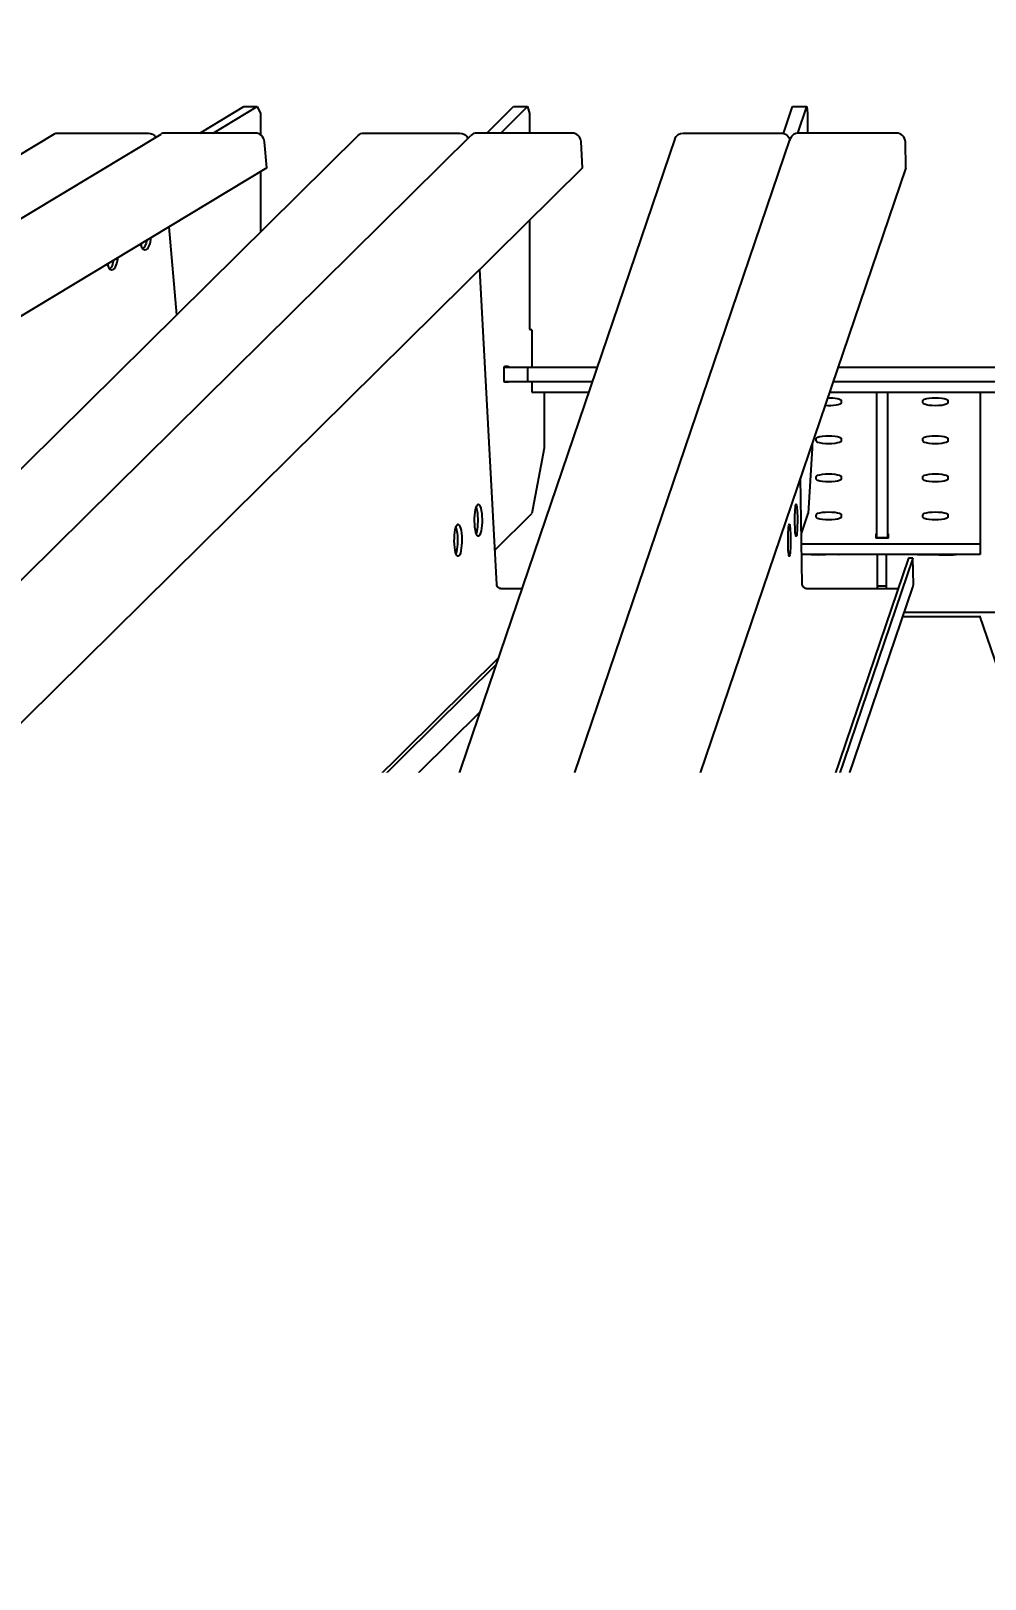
# Model space of a CAD drawing. Header units: millimetres. Extents: x -272986 to 200319, y -34579 to 49604.
# Drawn here: x -37837 to -37301, y 16553 to 17422 of the extents above; entities that cross this region are included whole.
import ezdxf
from ezdxf import colors
from ezdxf.entities.mleader import LeaderData, LeaderLine
from ezdxf.math import Vec2, Vec3

# ---------------------------------------------------------------- set-up
doc = ezdxf.new("R2010")
doc.units = ezdxf.units.MM
doc.layers.get('Defpoints').update_dxf_attribs({"color": 9})
for name, color, linetype in [('X 3001 D', 5, 'Continuous'), ('X 4001 T', 7, 'Continuous'), ('X 5001 H', 8, 'Continuous')]:
    doc.layers.add(name, color=color, linetype=linetype)
doc.layers.add('X 5999 H', color=7, linetype='Continuous', true_color=0xffffff)
doc.styles.add('BIT STD. 2.5', font='isocpeur.ttf', dxfattribs={"height": 2.5})
doc.styles.add('BIT STD. 3.0', font='isocpeur.ttf', dxfattribs={"height": 2.5})
doc.dimstyles.new('BIT STD. 3.0', dxfattribs={"dimtxt": 3, "dimasz": 3, "dimexe": 1, "dimexo": 0.75, "dimgap": 1, "dimtad": 1, "dimdec": 0, "dimdsep": 46, "dimtxsty": 'BIT STD. 3.0', "dimcen": 0, "dimadec": 0, "dimazin": 0, "dimtfac": 1, "dimtdec": 0, "dimtmove": 0, "dimatfit": 3, "dimfxl": 1, "dimtfill": 1, "dimlwd": -1, "dimlwe": -1, "dimarcsym": 0})

# ---------------------------------------------------------------- blocks, each defined once
blk = doc.blocks.new('*D36')
at = {"layer": 'Defpoints', "color": 0, "transparency": 16777216}
for p in [(-29560.68, 19644.48), (-45157.68, 15542.03), (-29560.68, 15542.03)]:
    blk.add_point(p, dxfattribs=at)
at = {"layer": 'X 3001 D', "color": 0, "transparency": 16777216}
for p, q in [((-45157.68, 15587.03), (-45157.68, 19704.48)), ((-29560.68, 15587.03), (-29560.68, 19704.48)), ((-44977.68, 19644.48), (-29740.68, 19644.48))]:
    blk.add_line(p, q, dxfattribs=at)
for points in [[(-44977.68, 19674.48), (-44977.68, 19614.48), (-45157.68, 19644.48)], [(-29740.68, 19674.48), (-29740.68, 19614.48), (-29560.68, 19644.48)]]:
    blk.add_solid(points, dxfattribs=at)
at = {"layer": 'X 3001 D', "color": 0, "transparency": 16777216, "insert": (-37359.18, 19794.48), "char_height": 150, "attachment_point": 5, "style": 'BIT STD. 3.0', "bg_fill": 3, "box_fill_scale": 1.1, "bg_fill_color": 256, "bg_fill_true_color": 13158600, "bg_fill_transparency": 0}
blk.add_mtext('INTERNAL TANK DIAMETER - %%C15597mm (20 PLATES ROUND)', dxfattribs=at)
blk = doc.blocks.new('A$C79477E6E')
at = {"extrusion": (0, 1, 0)}
for p, q in [((-382.76, 1807.24), (-358.14, 1822.09)), ((-375.37, 1807.24), (-350.75, 1822.09)), ((-358.14, 1822.09), (-350.75, 1822.09)), ((-350.75, 1822.09), (-348.88, 1818.21)), ((-348.88, 1818.21), (-348.88, 1806.33)), ((-221.78, 1807.24), (-206.76, 1822.09)), ((-214, 1807.24), (-198.98, 1822.09)), ((-206.76, 1822.09), (-198.98, 1822.09)), ((-198.98, 1822.09), (-197.84, 1818.21)), ((-197.84, 1818.21), (-197.84, 1807.24)), ((-55.41, 1807.03), (-50.29, 1822.09)), ((-50.29, 1822.09), (-42.32, 1822.09)), ((-47.37, 1807.21), (-42.32, 1822.09)), ((-42.32, 1822.09), (-41.93, 1818.21)), ((-41.93, 1818.21), (-41.93, 1807.24)), ((-464.67, 1806.65), (-3000.22, 276.98)), ((-2940.17, 276.98), (-404.61, 1806.65)), ((-293.92, 1805.92), (-1840.66, 276.25)), ((-1777.46, 276.25), (-230.72, 1805.92)), ((-116.31, 1803.97), (-636.16, 274.31)), ((-571.36, 274.31), (-51.51, 1803.97)), ((-462.51, 1807.24), (-411.7, 1807.24)), ((-351.65, 1807.24), (-402.46, 1807.24)), ((-345.31, 1787.75), (-346.6, 1802.36)), ((-290.67, 1807.24), (-237.19, 1807.24)), ((-173.98, 1807.24), (-227.46, 1807.24)), ((-168.07, 1787.75), (-168.86, 1802.36)), ((-111.66, 1807.24), (-56.83, 1807.24)), ((7.97, 1807.24), (-46.86, 1807.24)), ((13.31, 1787.75), (13.04, 1802.36)), ((-345.31, 1787.75), (-2880.86, 258.08)), ((-168.07, 1787.75), (-1714.81, 258.08)), ((13.31, 1787.75), (-506.54, 258.08)), ((-348.88, 1785.59), (-348.88, 1751.57)), ((-197.84, 1758.3), (-197.84, 1697.85)), ((-395.76, 1705.21), (-400.13, 1754.68)), ((-216.24, 1553.9), (-225.77, 1730.69)), ((-196.54, 1696.85), (-197.65, 1696.85)), ((-196.54, 1696.85), (-196.54, 1675.85)), ((-212.28, 1675.85), (-159.85, 1675.85)), ((-212.28, 1675.85), (-212.28, 1667.85)), ((-211.97, 1675.85), (-211.97, 1676.35)), ((-211.97, 1676.35), (-209.63, 1676.35)), ((-209.63, 1676.35), (-209.63, 1675.85)), ((-198.86, 1667.85), (-198.86, 1675.85)), ((-24.72, 1675.85), (102.78, 1675.85)), ((-212.28, 1667.85), (-162.57, 1667.85)), ((-211.97, 1667.35), (-211.97, 1667.85)), ((-209.63, 1667.35), (-211.97, 1667.35)), ((-209.63, 1667.85), (-209.63, 1667.35)), ((-196.54, 1667.85), (-196.54, 1661.85)), ((-196.54, 1661.85), (-164.61, 1661.85)), ((-189.67, 1661.85), (-189.67, 1630.38)), ((-29.48, 1661.85), (106.13, 1661.85)), ((-27.44, 1667.85), (105.5, 1667.85)), ((-3, 1579.82), (-3, 1661.85)), ((3, 1661.85), (3, 1579.82)), ((55, 1661.85), (55, 1570.71)), ((-22.93, 1657.09), (-22.93, 1655.74)), ((22.93, 1655.74), (22.93, 1657.09)), ((36.93, 1657.09), (36.93, 1655.74)), ((-36.93, 1634.37), (-36.93, 1635.72)), ((-22.93, 1635.72), (-22.93, 1634.37)), ((22.93, 1634.37), (22.93, 1635.72)), ((36.93, 1635.72), (36.93, 1634.37)), ((-189.67, 1630.38), (-196.5, 1593.63)), ((-39.19, 1630.38), (-41.48, 1593.63)), ((-39.19, 1633.29), (-39.19, 1630.38)), ((-44.77, 1553.9), (-45.85, 1613.68)), ((-36.93, 1613), (-36.93, 1614.35)), ((-22.93, 1614.35), (-22.93, 1613)), ((22.93, 1613), (22.93, 1614.35)), ((36.93, 1614.35), (36.93, 1613)), ((-217.27, 1573.08), (-196.5, 1593.63)), ((-45.28, 1582.44), (-41.48, 1593.63)), ((-36.93, 1591.63), (-36.93, 1592.98)), ((-22.93, 1592.98), (-22.93, 1591.63)), ((22.93, 1591.63), (22.93, 1592.98)), ((36.93, 1592.98), (36.93, 1591.63)), ((-3.5, 1582.29), (-3.5, 1579.82)), ((-3.5, 1582.29), (-3, 1582.29)), ((3, 1582.29), (3.5, 1582.29)), ((3.5, 1579.82), (3.5, 1582.29)), ((-45.18, 1576.55), (55, 1576.55)), ((3.5, 1579.82), (-3.5, 1579.82)), ((3, 1579.93), (-3, 1579.93)), ((14.78, 1568.52), (-477.59, 119.68)), ((17.28, 1568.52), (-477.59, 112.35)), ((55, 1570.71), (-45.07, 1570.71)), ((17.28, 1568.52), (14.78, 1568.52)), ((17.54, 1553.9), (17.28, 1568.52)), ((-477.59, 96.08), (17.29, 1552.29)), ((-202.12, 1551.46), (-213.68, 1551.46)), ((8.99, 1551.46), (-42.23, 1551.46)), ((2.5, 1552.88), (-2.5, 1552.88)), ((12.51, 1538.23), (65.55, 1538.23)), ((11.68, 1535.79), (54.73, 1535.79)), ((54.74, 1536.19), (178.4, 1173.5)), ((-215.38, 1512.44), (-1690.19, 53.92)), ((-216.61, 1508.82), (-1690.19, 51.52)), ((-1690.19, 33.9), (-225.63, 1482.29)), ((-221.9, 1232.04), (-220.83, 1235.19)), ((-206.88, 1235.19), (-207.95, 1232.04)), ((-220.79, 1232.75), (-221.29, 1231.27)), ((-330.94, 1172.4), (-538.98, 1172.4)), ((154.4, 1172.4), (-111.81, 1172.4))]:
    blk.add_line(p, q, dxfattribs=at)
at = {"extrusion": (0, 0, -1)}
for centre, major_axis, ratio, start_param, end_param in [((-462.08, 1802.36), (-2.58, 4.28), 0.900201, 0, 0.497515), ((-411.27, 1802.36), (2.58, -4.28), 0.900201, -2.644078, -1.616326), ((-290.4, 1802.36), (-3.52, 3.56), 0.947448, 0, 0.752879), ((-236.92, 1802.36), (3.52, -3.56), 0.947448, -2.388714, -1.194493), ((-111.57, 1802.36), (-4.73, 1.61), 0.971366, 0, 1.234245), ((-56.74, 1802.36), (4.73, -1.61), 0.971366, -1.907348, -0.478257), ((-415.83, 1750.64), (0, -9), 0.382683, -1.168047, -0.341932), ((-434.47, 1739.4), (0, -9), 0.382683, -1.168047, -0.341932), ((-29.93, 1655.74), (7, 0), 0.224951, 0, 1.881294), ((-29.93, 1657.09), (7, 0), 0.224951, -1.662005, 0), ((29.93, 1657.09), (-7, 0), 0.224951, 0, 3.141593), ((29.93, 1655.74), (7, 0), 0.224951, 0, 3.141593), ((-29.93, 1635.72), (-7, 0), 0.224951, 0, 3.141593), ((-29.93, 1634.37), (7, 0), 0.224951, 0, 3.141593), ((29.93, 1635.72), (-7, 0), 0.224951, 0, 3.141593), ((29.93, 1634.37), (7, 0), 0.224951, 0, 3.141593), ((-29.93, 1614.35), (-7, 0), 0.224951, 0, 3.141593), ((-29.93, 1613), (7, 0), 0.224951, 0, 3.141593), ((29.93, 1614.35), (-7, 0), 0.224951, 0, 3.141593), ((29.93, 1613), (7, 0), 0.224951, 0, 3.141593), ((-229, 1589.87), (0, -9), 0.233445, -2.524687, -2.024582), ((-229, 1589.87), (0, -9), 0.233445, -2.024582, -0.616906), ((-29.93, 1592.98), (-7, 0), 0.224951, 0, 3.141593), ((-29.93, 1591.63), (7, 0), 0.224951, 0, 3.141593), ((29.93, 1592.98), (-7, 0), 0.224951, 0, 3.141593), ((29.93, 1591.63), (7, 0), 0.224951, 0, 3.141593), ((-240.37, 1578.62), (0, -9), 0.233445, -2.524687, -2.024582), ((-240.37, 1578.62), (0, -9), 0.233445, -2.024582, -0.616906), ((-29.93, 1569.75), (7, 0), 0.224951, -2.623065, -2.486385), ((-29.93, 1569.75), (7, 0), 0.224951, -0.655207, -0.580564), ((29.93, 1569.75), (7, 0), 0.224951, -2.561029, -2.486385), ((29.93, 1569.75), (7, 0), 0.224951, -0.655207, -0.518528), ((-213.81, 1553.9), (-1.76, 1.78), 0.947448, -2.388714, -0.817917), ((-42.27, 1553.9), (-2.37, 0.8), 0.971366, -1.907348, -0.336551), ((-138.45, 1324.43), (0, -7), 0.078459, -4.712389, 1.570796), ((-213.86, 1235.19), (-7, -0.13), 0.224258, 0.080597, 3.22219), ((-214.93, 1232.04), (7, 0.13), 0.224258, 0.080597, 3.22219), ((-176.67, 1211.95), (0, -7), 0.078459, -4.712389, 1.570796), ((-482.76, 1165.65), (-7, -0.25), 0.222182, -2.980451, 3.302734), ((-392.47, 1165.65), (-7, -0.25), 0.222182, -2.980451, 3.302734), ((-61.9, 1165.65), (-7, 0), 0.224951, -3.141592653589793, 3.141592653589793), ((29.51, 1165.65), (-7, 0), 0.224951, -3.141592653589793, 3.141592653589793), ((-392.37, 1162.73), (7, 0.25), 0.222182, -1.917918, -1.223675), ((-61.9, 1162.73), (7, 0), 0.224951, -1.952119, -1.189474), ((29.51, 1162.73), (7, 0), 0.224951, -1.952119, -1.189474)]:
    blk.add_ellipse(centre, major_axis=major_axis, ratio=ratio, start_param=start_param, end_param=end_param, dxfattribs=at)
for centre, major_axis, ratio, start_param, end_param in [((-402.03, 1802.36), (-2.58, 4.28), 0.900201, -0.497515, 0), ((-351.22, 1802.36), (-2.58, 4.28), 0.900201, -2.068311, -0.497515), ((-227.2, 1802.36), (-3.52, 3.56), 0.947448, -0.752879, 0), ((-173.72, 1802.36), (-3.52, 3.56), 0.947448, -2.323675, -0.752879), ((-46.77, 1802.36), (-4.73, 1.61), 0.971366, -1.234245, 0), ((8.06, 1802.36), (4.73, -1.61), 0.971366, 0.336551, 1.907348), ((-413.52, 1750.64), (0, -9), 0.382683, -0.890531, 1.344316), ((-418.14, 1750.64), (0, 9), 0.382683, -2.406555, -2.176545), ((-432.16, 1739.4), (0, -9), 0.382683, -0.890531, 1.344316), ((-436.78, 1739.4), (0, 9), 0.382683, -2.406555, -2.176545), ((-197.61, 1697.85), (0, -1), 0.233445, -1.570796, -0.178879), ((-226.56, 1589.87), (0, -9), 0.233445, -4.258603, 2.024582), ((-48.24, 1589.87), (0, -9), 0.078459, -4.258603, 2.024582), ((-237.94, 1578.62), (0, -9), 0.233445, -4.258603, 2.024582), ((-52.06, 1578.62), (0, -9), 0.078459, -4.258603, 2.024582), ((12.56, 1553.9), (4.73, -1.61), 0.971366, 0, 0.336551), ((-213.81, 1232.75), (-7, -0.13), 0.224258, -2.716931, -0.080597), ((-392.38, 1163.22), (-7, -0.25), 0.222182, -2.241105, -0.900488), ((-61.9, 1163.22), (-7, 0), 0.224951, -2.257283, -0.88431), ((29.51, 1163.22), (-7, 0), 0.224951, -2.257283, -0.88431), ((-214.89, 1099.48), (0, 7), 0.078459, -1.117010721276385, 5.166174585903201)]:
    blk.add_ellipse(centre, major_axis=major_axis, ratio=ratio, start_param=start_param, end_param=end_param)
for points in [[(-38, 1570.51), (-38.09, 1570.51), (-38.19, 1570.51), (-39.16, 1570.51), (-40.09, 1570.55), (-41.18, 1570.65), (-41.42, 1570.68), (-41.64, 1570.71)], [(38, 1570.51), (38.09, 1570.51), (38.19, 1570.51), (39.16, 1570.51), (40.09, 1570.55), (41.18, 1570.65), (41.42, 1570.68), (41.64, 1570.71)]]:
    blk.add_open_spline(points, degree=3, knots=[3.1316302, 3.1316302, 3.1316302, 3.1316302, 3.1591204, 3.1591204, 3.4240903, 3.4240903, 3.4989277, 3.4989277, 3.4989277, 3.4989277])
for points, weights in [([(-22, 1570.62), (-30, 1570.58), (-38, 1570.51)], [1.07042322364, 1.07032807647, 1.07016377119]), ([(-2.5, 1551.46), (-2.5, 1561.49), (-2.5, 1570.71)], [1.02147086338, 1.03813883789, 1.05318810056]), ([(2.5, 1551.46), (2.5, 1561.49), (2.5, 1570.71)], [1.02147086338, 1.03813883789, 1.05318810056]), ([(22, 1570.62), (30, 1570.58), (38, 1570.51)], [1.07042322364, 1.07032807647, 1.07016377119])]:
    blk.add_rational_spline(points, weights, degree=2)
for points in [[(-19.87, 1570.71), (-20.57, 1570.65), (-21.3, 1570.63), (-22, 1570.62)], [(19.87, 1570.71), (20.57, 1570.65), (21.3, 1570.63), (22, 1570.62)]]:
    blk.add_open_spline(points, degree=3)

msp = doc.modelspace()

# ---------------------------------------------------------------- hatches: boundary and pattern name
at = {"layer": 'X 5999 H', "true_color": 0xc7c8ca}
h = msp.add_hatch(color=9, dxfattribs=at)
h.dxf.hatch_style = 1
edge = h.paths.add_edge_path()
edge.add_line((-45027.9685, 16728.6514), (-29489.1805, 16728.6514))
edge.add_arc((-29489.1805, 16707.1514), 21.5, -90, 90, ccw=False)
edge.add_line((-29489.1805, 16685.6514), (-45027.9685, 16685.6514))
edge.add_arc((-45027.9685, 16707.1514), 21.5, 90, 270, ccw=False)

# ---------------------------------------------------------------- linework, layer by layer
msp.add_lwpolyline([(-45027.9685, 16728.6514), (-29489.1805, 16728.6514, -1), (-29489.1805, 16685.6514), (-45027.9685, 16685.6514, -1)], format="xyb", close=True)

# ---------------------------------------------------------------- block references
at = {"layer": 'X 5001 H', "color": 252}
msp.add_blockref('A$C79477E6E', (-37359.1768, 15557.0292), dxfattribs=at)

# ---------------------------------------------------------------- next in the draw order: dimensions: what is measured, and where the dimension line sits
at = {"layer": 'X 3001 D'}
dim = msp.add_linear_dim(base=(-29560.6768, 19644.4773), p1=(-45157.6768, 15542.0292), p2=(-29560.6768, 15542.0292), text='INTERNAL TANK DIAMETER - %%C<>mm (20 PLATES ROUND)', dimstyle='BIT STD. 3.0', dxfattribs=at)
dim.commit()
dim.dimension.update_dxf_attribs({"geometry": '*D36', "text_midpoint": (-37359.1768, 19794.4773)})

# ---------------------------------------------------------------- next in the draw order: leaders
at = {"layer": 'X 4001 T'}
ml = msp.add_multileader_mtext('Standard', dxfattribs=at)
ml.set_content('\\pxsm1.15;PERIMETER 2 TIER HANDRAILING TO THE FULL CIRCUMFERENCE OF THE ROOF.\\P(GALV.^I- REFER TO NOTES COLUMN)', color=256, style='BIT STD. 2.5')
ml.set_leader_properties(color=150)
ml.build(insert=Vec2(0, 0))
ml.multileader.update_dxf_attribs({"text_left_attachment_type": 2, "text_right_attachment_type": 2, "dogleg_length": 3, "arrow_head_size": 150, "scale": 60})
ctx = ml.context
ctx.base_point, ctx.scale, ctx.char_height, ctx.arrow_head_size, ctx.landing_gap_size, ctx.plane_origin = Vec3(-35449.831, 18484.6583), 60, 150, 150, 60, Vec3(-30524.8526, 19154.7704)
ctx.left_attachment, ctx.right_attachment, ctx.text_align_type = 2, 2, 2
notes = []
notes.append((ctx, [(0, (1, 1, 0), (-31489.831, 18484.6583), (-1, 0), 180, [(0, [(-30510.7014, 16712.4286)], 0, [])])]))
ctx.mtext.insert, ctx.mtext.width, ctx.mtext.defined_height, ctx.mtext.alignment, ctx.mtext.flow_direction = Vec3(-31729.831, 18879.6583), 3866.662103, 1362.9709, 3, 5
ctx.mtext.has_bg_fill, ctx.mtext.bg_color, ctx.mtext.bg_scale_factor, ctx.mtext.bg_transparency, ctx.mtext.use_window_bg_color = 1, -1073741824, 1.25, 0, 1
for ctx, leaders in notes:
    for number, flags, end, landing, length, lines in leaders:
        leader = LeaderData()
        leader.index, (leader.has_last_leader_line, leader.has_dogleg_vector, leader.attachment_direction) = number, flags
        leader.last_leader_point, leader.dogleg_vector, leader.dogleg_length = Vec3(end), Vec3(landing), length
        for number, points, colour, breaks in lines:
            line = LeaderLine()
            line.index, line.vertices, line.color, line.breaks = number, Vec3.list(points), colors.encode_raw_color(colour), breaks
            leader.lines.append(line)
        ctx.leaders.append(leader)

# ---------------------------------------------------------------- next in the draw order: leaders
ml = msp.add_multileader_mtext('Standard', dxfattribs=at)
ml.set_content('\\pxsm1.15;13° SELF-SUPPORTING EXTERNAL BEAM ROOF, REFER TO NOTES COLUMN FOR DETAILS.', color=256, style='BIT STD. 2.5')
ml.set_leader_properties(color=150)
ml.build(insert=Vec2(0, 0))
ml.multileader.update_dxf_attribs({"text_left_attachment_type": 2, "text_right_attachment_type": 2, "dogleg_length": 3, "arrow_head_size": 150, "scale": 60})
ctx = ml.context
ctx.base_point, ctx.scale, ctx.char_height, ctx.arrow_head_size, ctx.landing_gap_size, ctx.plane_origin = Vec3(534.2608, 16572.6291), 60, 150, 150, 60, Vec3(5414.2392, 17242.7412)
ctx.left_attachment, ctx.right_attachment, ctx.text_align_type = 2, 2, 2
notes = []
notes.append((ctx, [(0, (1, 1, 0), (4449.2608, 16572.6291), (-1, 0), 180, [(0, [(5428.3904, 15147.5549)], 0, [])])]))
ctx.mtext.insert, ctx.mtext.width, ctx.mtext.defined_height, ctx.mtext.alignment, ctx.mtext.flow_direction = Vec3(4209.2608, 16960.1291), 3866.662103, 1362.9709, 3, 5
ctx.mtext.has_bg_fill, ctx.mtext.bg_color, ctx.mtext.bg_scale_factor, ctx.mtext.bg_transparency, ctx.mtext.use_window_bg_color = 1, -1073741824, 1.25, 0, 1
for ctx, leaders in notes:
    for number, flags, end, landing, length, lines in leaders:
        leader = LeaderData()
        leader.index, (leader.has_last_leader_line, leader.has_dogleg_vector, leader.attachment_direction) = number, flags
        leader.last_leader_point, leader.dogleg_vector, leader.dogleg_length = Vec3(end), Vec3(landing), length
        for number, points, colour, breaks in lines:
            line = LeaderLine()
            line.index, line.vertices, line.color, line.breaks = number, Vec3.list(points), colors.encode_raw_color(colour), breaks
            leader.lines.append(line)
        ctx.leaders.append(leader)

# ---------------------------------------------------------------- next in the draw order: leaders
ml = msp.add_multileader_mtext('Standard', dxfattribs=at)
ml.set_content('\\pxsm1.15;PERIMETER 2 TIER HANDRAILING TO THE FULL CIRCUMFERENCE OF THE ROOF.\\P(GALV.^I- REFER TO NOTES COLUMN)', color=256, style='BIT STD. 2.5')
ml.set_leader_properties(color=150)
ml.build(insert=Vec2(0, 0))
ml.multileader.update_dxf_attribs({"text_left_attachment_type": 2, "text_right_attachment_type": 2, "dogleg_length": 3, "arrow_head_size": 150, "scale": 60})
ctx = ml.context
ctx.base_point, ctx.scale, ctx.char_height, ctx.arrow_head_size, ctx.landing_gap_size, ctx.plane_origin = Vec3(9707.8458, 16572.6291), 60, 150, 150, 60, Vec3(14632.8242, 17242.7412)
ctx.left_attachment, ctx.right_attachment, ctx.text_align_type = 2, 2, 2
notes = []
notes.append((ctx, [(0, (1, 1, 0), (13667.8458, 16572.6291), (-1, 0), 180, [(0, [(14646.9754, 14800.3994)], 0, [])])]))
ctx.mtext.insert, ctx.mtext.width, ctx.mtext.defined_height, ctx.mtext.alignment, ctx.mtext.flow_direction = Vec3(13427.8458, 16967.6291), 3866.662103, 1362.9709, 3, 5
ctx.mtext.has_bg_fill, ctx.mtext.bg_color, ctx.mtext.bg_scale_factor, ctx.mtext.bg_transparency, ctx.mtext.use_window_bg_color = 1, -1073741824, 1.25, 0, 1
for ctx, leaders in notes:
    for number, flags, end, landing, length, lines in leaders:
        leader = LeaderData()
        leader.index, (leader.has_last_leader_line, leader.has_dogleg_vector, leader.attachment_direction) = number, flags
        leader.last_leader_point, leader.dogleg_vector, leader.dogleg_length = Vec3(end), Vec3(landing), length
        for number, points, colour, breaks in lines:
            line = LeaderLine()
            line.index, line.vertices, line.color, line.breaks = number, Vec3.list(points), colors.encode_raw_color(colour), breaks
            leader.lines.append(line)
        ctx.leaders.append(leader)

doc.saveas('drawing.dxf')
